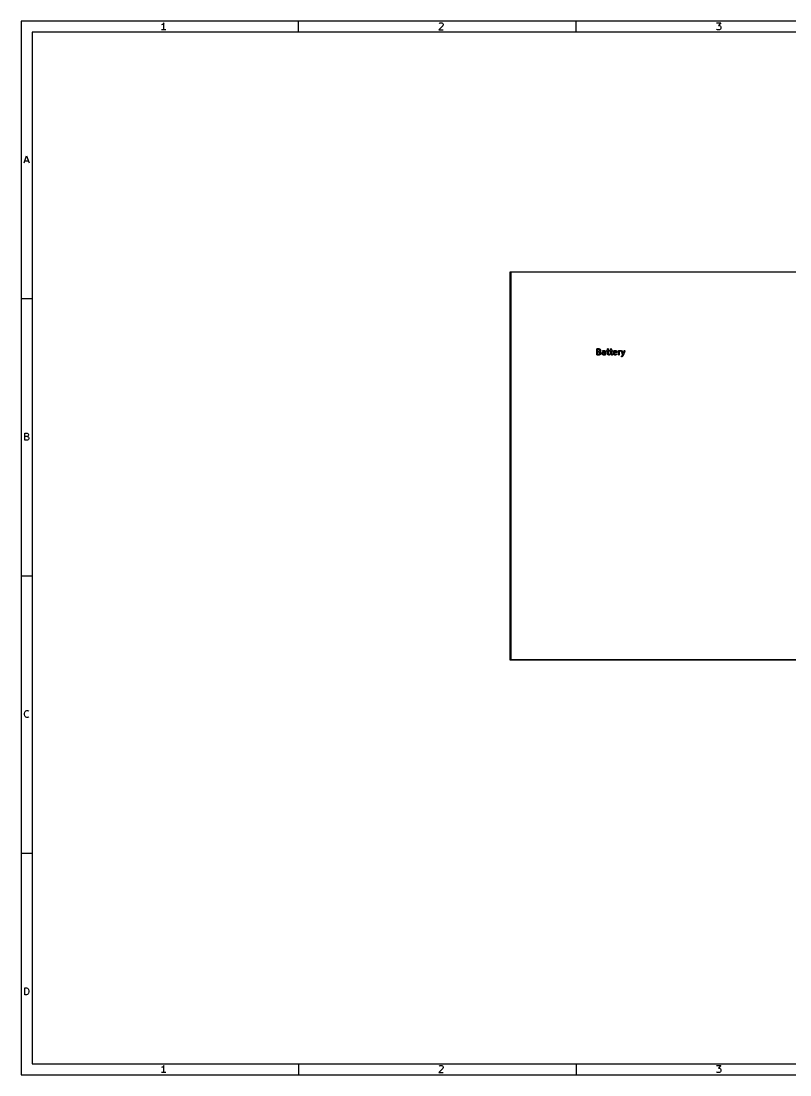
# Model space of a CAD drawing. Extents: x 10 to 287, y -200 to -10.
# Drawn here: x 10 to 148.5, y -200 to -10 of the extents above; entities that cross this region are included whole.
import ezdxf

# ---------------------------------------------------------------- set-up
doc = ezdxf.new("R2010")
doc.units = 0
doc.layers.add('BLACK', color=7, linetype='CONTINUOUS')

msp = doc.modelspace()

# ---------------------------------------------------------------- linework, layer by layer
at = {"layer": 'BLACK', "linetype": 'CONTINUOUS'}
for p, q in [((10, -10), (10, -200.007)), ((287.002, -10), (10, -10)), ((35.4464, -10.5976), (35.3226, -10.6595)), ((35.5702, -10.4738), (35.4464, -10.5976)), ((35.694, -10.2881), (35.5702, -10.4738)), ((35.694, -11.5881), (35.694, -10.2881)), ((60, -12), (60, -10)), ((86.0036, -10.8452), (85.2607, -11.5881)), ((85.3226, -10.4119), (85.3845, -10.35)), ((85.3845, -10.35), (85.5083, -10.2881)), ((85.5083, -10.2881), (85.8179, -10.2881)), ((85.8179, -10.2881), (85.9417, -10.35)), ((85.9417, -10.35), (86.0036, -10.4119)), ((86.0036, -10.4119), (86.0655, -10.5357)), ((86.0655, -10.6595), (86.0036, -10.8452)), ((86.0655, -10.5357), (86.0655, -10.6595)), ((110, -12), (110, -10)), ((135.261, -10.2881), (136.065, -10.2881)), ((136.065, -10.2881), (135.632, -10.7833)), ((135.632, -10.7833), (135.818, -10.7833)), ((135.818, -10.7833), (135.942, -10.8452)), ((135.942, -10.8452), (136.004, -10.9071)), ((136.004, -10.9071), (136.065, -11.031)), ((136.065, -11.3405), (136.004, -11.4643)), ((136.065, -11.031), (136.065, -11.3405)), ((12, -12), (12, -198.007)), ((285.002, -12), (12, -12)), ((36.0655, -11.5881), (35.3226, -11.5881)), ((85.2607, -11.5881), (86.0655, -11.5881)), ((135.323, -11.5262), (135.261, -11.4643)), ((135.446, -11.5881), (135.323, -11.5262)), ((135.818, -11.5881), (135.446, -11.5881)), ((135.942, -11.5262), (135.818, -11.5881)), ((136.004, -11.4643), (135.942, -11.5262)), ((10.5667, -35.5881), (11, -34.2881)), ((10.6905, -35.2167), (11.3095, -35.2167)), ((11, -34.2881), (11.4333, -35.5881)), ((98.105, -55.235), (98.1196, -55.1996)), ((98.105, -125.185), (98.105, -55.235)), ((98.1196, -55.1996), (98.155, -55.185)), ((98.155, -55.185), (177.79, -55.185)), ((98.205, -55.285), (98.205, -125.135)), ((177.74, -55.285), (98.205, -55.285)), ((10, -60), (12, -60)), ((113.71, -69.1324), (113.712, -69.1226)), ((113.71, -70.1324), (113.71, -69.1324)), ((113.717, -70.1507), (113.71, -70.1324)), ((113.711, -69.1194), (113.713, -69.1165)), ((113.712, -69.1226), (113.711, -69.1194)), ((113.713, -69.1165), (113.715, -69.1067)), ((113.715, -69.1067), (113.727, -69.0918)), ((113.72, -70.1699), (113.717, -70.1507)), ((113.725, -70.1742), (113.72, -70.1699)), ((113.728, -70.1806), (113.725, -70.1742)), ((113.727, -69.0918), (113.737, -69.0749)), ((113.745, -70.1903), (113.728, -70.1806)), ((113.737, -69.0749), (113.743, -69.0726)), ((113.743, -69.0726), (113.748, -69.0674)), ((113.76, -70.2029), (113.745, -70.1903)), ((113.748, -69.0674), (113.767, -69.064)), ((113.769, -70.2046), (113.76, -70.2029)), ((113.767, -69.064), (113.785, -69.0574)), ((113.772, -70.2062), (113.769, -70.2046)), ((113.775, -70.2057), (113.772, -70.2062)), ((113.785, -70.2074), (113.775, -70.2057)), ((113.785, -69.0574), (114.119, -69.0574)), ((114.166, -70.2074), (113.785, -70.2074)), ((113.86, -69.2074), (113.86, -69.5336)), ((114.101, -69.2074), (113.86, -69.2074)), ((113.86, -69.5336), (114.101, -69.5336)), ((113.86, -69.6836), (113.86, -70.0574)), ((114.106, -69.6836), (113.86, -69.6836)), ((113.86, -70.0574), (114.148, -70.0574)), ((114.169, -69.2416), (114.101, -69.2074)), ((114.101, -69.5336), (114.169, -69.4993)), ((114.221, -69.7217), (114.106, -69.6836)), ((114.119, -69.0574), (114.144, -69.0619)), ((114.144, -69.0619), (114.148, -69.0648)), ((114.148, -69.0648), (114.152, -69.0653)), ((114.148, -70.0574), (114.217, -70.0231)), ((114.152, -69.0653), (114.247, -69.1129)), ((114.17, -70.2058), (114.166, -70.2074)), ((114.2, -69.272), (114.169, -69.2416)), ((114.169, -69.4993), (114.2, -69.4689)), ((114.175, -70.2069), (114.17, -70.2058)), ((114.2, -70.1995), (114.175, -70.2069)), ((114.234, -69.3406), (114.2, -69.272)), ((114.2, -69.4689), (114.234, -69.4004)), ((114.295, -70.1518), (114.2, -70.1995)), ((114.217, -70.0231), (114.247, -69.9927)), ((114.247, -69.7482), (114.221, -69.7217)), ((114.234, -69.4004), (114.234, -69.3406)), ((114.247, -69.1129), (114.265, -69.1263)), ((114.282, -69.8168), (114.247, -69.7482)), ((114.247, -69.9927), (114.282, -69.9242)), ((114.265, -69.1263), (114.267, -69.127)), ((114.267, -69.127), (114.314, -69.1746)), ((114.282, -69.9242), (114.282, -69.8168)), ((114.314, -69.5664), (114.292, -69.5888)), ((114.292, -69.5888), (114.308, -69.5974)), ((114.296, -70.1507), (114.295, -70.1518)), ((114.314, -70.1378), (114.296, -70.1507)), ((114.308, -69.5974), (114.31, -69.6013)), ((114.31, -69.6013), (114.314, -69.6032)), ((114.314, -69.1746), (114.327, -69.193)), ((114.315, -69.5649), (114.314, -69.5664)), ((114.314, -69.6032), (114.362, -69.6508)), ((114.362, -70.0902), (114.314, -70.1378)), ((114.329, -69.5469), (114.315, -69.5649)), ((114.327, -69.193), (114.329, -69.1941)), ((114.329, -69.1941), (114.376, -69.2893)), ((114.376, -69.4516), (114.329, -69.5469)), ((114.362, -69.6508), (114.375, -69.6691)), ((114.363, -70.0887), (114.362, -70.0902)), ((114.376, -70.0707), (114.363, -70.0887)), ((114.375, -69.6691), (114.376, -69.6703)), ((114.376, -69.2893), (114.384, -69.3143)), ((114.377, -69.4472), (114.376, -69.4516)), ((114.376, -69.6703), (114.424, -69.7655)), ((114.424, -69.9754), (114.376, -70.0707)), ((114.38, -69.4437), (114.377, -69.4472)), ((114.384, -69.4181), (114.38, -69.4437)), ((114.384, -69.3143), (114.383, -69.3186)), ((114.383, -69.3186), (114.384, -69.3229)), ((114.384, -69.3229), (114.384, -69.4181)), ((114.424, -69.7655), (114.431, -69.7905)), ((114.427, -69.9676), (114.424, -69.971)), ((114.424, -69.971), (114.424, -69.9754)), ((114.432, -69.9419), (114.427, -69.9676)), ((114.431, -69.7905), (114.43, -69.7948)), ((114.43, -69.7948), (114.432, -69.799)), ((114.432, -69.799), (114.432, -69.9419)), ((114.663, -69.8943), (114.667, -69.8686)), ((114.663, -69.9895), (114.663, -69.8943)), ((114.664, -69.9937), (114.663, -69.9895)), ((114.663, -69.9981), (114.664, -69.9937)), ((114.671, -70.0231), (114.663, -69.9981)), ((114.667, -69.8686), (114.67, -69.8652)), ((114.67, -69.8652), (114.671, -69.8607)), ((114.671, -69.8607), (114.718, -69.7655)), ((114.718, -70.1183), (114.671, -70.0231)), ((114.713, -69.5347), (114.716, -69.4835)), ((114.744, -69.5759), (114.713, -69.5347)), ((114.716, -69.4835), (114.752, -69.4463)), ((114.718, -69.7655), (114.734, -69.7446)), ((114.726, -70.126), (114.718, -70.1183)), ((114.731, -70.1363), (114.726, -70.126)), ((114.752, -70.1518), (114.731, -70.1363)), ((114.734, -69.7446), (114.744, -69.7401)), ((114.794, -69.5878), (114.744, -69.5759)), ((114.744, -69.7401), (114.752, -69.732)), ((114.752, -69.4463), (114.847, -69.3986)), ((114.752, -69.732), (114.847, -69.6843)), ((114.847, -70.1995), (114.752, -70.1518)), ((114.819, -69.5804), (114.794, -69.5878)), ((114.841, -69.8549), (114.813, -69.912)), ((114.813, -69.912), (114.813, -69.9718)), ((114.813, -69.9718), (114.841, -70.0289)), ((114.898, -69.5407), (114.819, -69.5804)), ((114.898, -69.8264), (114.841, -69.8549)), ((114.841, -70.0289), (114.898, -70.0574)), ((114.847, -69.3986), (114.872, -69.3912)), ((114.847, -69.6843), (114.872, -69.6769)), ((114.851, -70.2), (114.847, -70.1995)), ((114.855, -70.2029), (114.851, -70.2)), ((114.88, -70.2074), (114.855, -70.2029)), ((114.872, -69.3912), (114.876, -69.3922)), ((114.872, -69.6769), (114.876, -69.678)), ((114.876, -69.3922), (114.88, -69.3907)), ((114.876, -69.678), (114.88, -69.6764)), ((114.88, -69.3907), (115.071, -69.3907)), ((114.88, -69.6764), (115.101, -69.6764)), ((115.119, -70.2074), (114.88, -70.2074)), ((115.053, -69.5407), (114.898, -69.5407)), ((115.119, -69.8264), (114.898, -69.8264)), ((114.898, -70.0574), (115.101, -70.0574)), ((115.11, -69.5692), (115.053, -69.5407)), ((115.071, -69.3907), (115.097, -69.3952)), ((115.097, -69.3952), (115.1, -69.3981)), ((115.1, -69.3981), (115.104, -69.3986)), ((115.101, -69.6764), (115.139, -69.6575)), ((115.101, -70.0574), (115.139, -70.0384)), ((115.104, -69.3986), (115.2, -69.4463)), ((115.139, -69.6263), (115.11, -69.5692)), ((115.123, -69.8249), (115.119, -69.8264)), ((115.123, -70.2058), (115.119, -70.2074)), ((115.127, -69.8259), (115.123, -69.8249)), ((115.127, -70.2069), (115.123, -70.2058)), ((115.139, -69.8225), (115.127, -69.8259)), ((115.152, -70.1995), (115.127, -70.2069)), ((115.139, -69.6575), (115.139, -69.6263)), ((115.139, -70.0384), (115.139, -69.8225)), ((115.172, -70.1896), (115.152, -70.1995)), ((115.201, -70.2062), (115.172, -70.1896)), ((115.2, -69.4463), (115.221, -69.4618)), ((115.251, -70.1973), (115.201, -70.2062)), ((115.221, -69.4618), (115.225, -69.4721)), ((115.225, -69.4721), (115.233, -69.4798)), ((115.233, -69.4798), (115.281, -69.575)), ((115.284, -70.158), (115.251, -70.1973)), ((115.281, -69.575), (115.288, -69.6)), ((115.289, -70.1324), (115.284, -70.158)), ((115.288, -69.6), (115.287, -69.6044)), ((115.287, -69.6044), (115.289, -69.6086)), ((115.289, -69.6086), (115.289, -70.1324)), ((115.473, -69.4527), (115.499, -69.4083)), ((115.482, -69.5032), (115.473, -69.4527)), ((115.521, -69.5362), (115.482, -69.5032)), ((115.499, -69.4083), (115.547, -69.3907)), ((115.547, -69.5407), (115.521, -69.5362)), ((115.547, -69.3907), (115.615, -69.3907)), ((115.615, -69.5407), (115.547, -69.5407)), ((115.615, -69.1324), (115.62, -69.1067)), ((115.615, -69.3907), (115.615, -69.1324)), ((115.615, -69.9895), (115.615, -69.5407)), ((115.617, -69.9937), (115.615, -69.9895)), ((115.615, -69.9981), (115.617, -69.9937)), ((115.623, -70.0231), (115.615, -69.9981)), ((115.62, -69.1067), (115.652, -69.0674)), ((115.671, -70.1183), (115.623, -70.0231)), ((115.652, -69.0674), (115.703, -69.0585)), ((115.679, -70.126), (115.671, -70.1183)), ((115.683, -70.1363), (115.679, -70.126)), ((115.704, -70.1518), (115.683, -70.1363)), ((115.703, -69.0585), (115.747, -69.0842)), ((115.799, -70.1995), (115.704, -70.1518)), ((115.747, -69.0842), (115.765, -69.1324)), ((115.765, -69.1324), (115.765, -69.3907)), ((115.765, -69.3907), (115.928, -69.3907)), ((115.928, -69.5407), (115.765, -69.5407)), ((115.765, -69.5407), (115.765, -69.9718)), ((115.765, -69.9718), (115.794, -70.0289)), ((115.794, -70.0289), (115.851, -70.0574)), ((115.804, -70.2), (115.799, -70.1995)), ((115.807, -70.2029), (115.804, -70.2)), ((115.833, -70.2074), (115.807, -70.2029)), ((115.928, -70.2074), (115.833, -70.2074)), ((115.851, -70.0574), (115.928, -70.0574)), ((115.928, -69.3907), (115.954, -69.3952)), ((115.976, -69.5232), (115.928, -69.5407)), ((115.928, -70.0574), (115.954, -70.0619)), ((115.976, -70.1898), (115.928, -70.2074)), ((115.954, -69.3952), (115.993, -69.4282)), ((115.954, -70.0619), (115.993, -70.0949)), ((116.002, -69.4787), (115.976, -69.5232)), ((116.002, -70.1454), (115.976, -70.1898)), ((115.993, -69.4282), (116.002, -69.4787)), ((115.993, -70.0949), (116.002, -70.1454)), ((116.045, -69.4527), (116.07, -69.4083)), ((116.054, -69.5032), (116.045, -69.4527)), ((116.093, -69.5362), (116.054, -69.5032)), ((116.07, -69.4083), (116.119, -69.3907)), ((116.119, -69.5407), (116.093, -69.5362)), ((116.119, -69.3907), (116.186, -69.3907)), ((116.186, -69.5407), (116.119, -69.5407)), ((116.186, -69.1324), (116.191, -69.1067)), ((116.186, -69.3907), (116.186, -69.1324)), ((116.186, -69.9895), (116.186, -69.5407)), ((116.188, -69.9937), (116.186, -69.9895)), ((116.187, -69.9981), (116.188, -69.9937)), ((116.194, -70.0231), (116.187, -69.9981)), ((116.191, -69.1067), (116.224, -69.0674)), ((116.242, -70.1183), (116.194, -70.0231)), ((116.224, -69.0674), (116.274, -69.0585)), ((116.25, -70.126), (116.242, -70.1183)), ((116.255, -70.1363), (116.25, -70.126)), ((116.276, -70.1518), (116.255, -70.1363)), ((116.274, -69.0585), (116.319, -69.0842)), ((116.371, -70.1995), (116.276, -70.1518)), ((116.319, -69.0842), (116.336, -69.1324)), ((116.336, -69.1324), (116.336, -69.3907)), ((116.336, -69.3907), (116.5, -69.3907)), ((116.5, -69.5407), (116.336, -69.5407)), ((116.336, -69.5407), (116.336, -69.9718)), ((116.336, -69.9718), (116.365, -70.0289)), ((116.365, -70.0289), (116.422, -70.0574)), ((116.375, -70.2), (116.371, -70.1995)), ((116.379, -70.2029), (116.375, -70.2)), ((116.404, -70.2074), (116.379, -70.2029)), ((116.5, -70.2074), (116.404, -70.2074)), ((116.422, -70.0574), (116.5, -70.0574)), ((116.5, -69.3907), (116.525, -69.3952)), ((116.548, -69.5232), (116.5, -69.5407)), ((116.5, -70.0574), (116.525, -70.0619)), ((116.548, -70.1898), (116.5, -70.2074)), ((116.525, -69.3952), (116.564, -69.4282)), ((116.525, -70.0619), (116.564, -70.0949)), ((116.573, -69.4787), (116.548, -69.5232)), ((116.573, -70.1454), (116.548, -70.1898)), ((116.564, -69.4282), (116.573, -69.4787)), ((116.564, -70.0949), (116.573, -70.1454)), ((116.71, -69.6086), (116.715, -69.5829)), ((116.71, -69.9895), (116.71, -69.6086)), ((116.712, -69.9937), (116.71, -69.9895)), ((116.711, -69.9981), (116.712, -69.9937)), ((116.718, -70.0231), (116.711, -69.9981)), ((116.715, -69.5829), (116.718, -69.5795)), ((116.718, -69.575), (116.766, -69.4798)), ((116.718, -69.5795), (116.718, -69.575)), ((116.766, -70.1183), (116.718, -70.0231)), ((116.766, -69.4798), (116.781, -69.4589)), ((116.774, -70.126), (116.766, -70.1183)), ((116.778, -70.1363), (116.774, -70.126)), ((116.799, -70.1518), (116.778, -70.1363)), ((116.781, -69.4589), (116.792, -69.4544)), ((116.792, -69.4544), (116.799, -69.4463)), ((116.799, -69.4463), (116.895, -69.3986)), ((116.895, -70.1995), (116.799, -70.1518)), ((116.889, -69.5692), (116.86, -69.6263)), ((116.86, -69.6263), (116.86, -69.7076)), ((116.86, -69.7076), (117.186, -69.6423)), ((117.276, -69.7774), (116.86, -69.8605)), ((116.86, -69.8605), (116.86, -69.9718)), ((116.86, -69.9718), (116.889, -70.0289)), ((116.946, -69.5407), (116.889, -69.5692)), ((116.889, -70.0289), (116.946, -70.0574)), ((116.895, -69.3986), (116.92, -69.3912)), ((116.899, -70.2), (116.895, -70.1995)), ((116.902, -70.2029), (116.899, -70.2)), ((116.928, -70.2074), (116.902, -70.2029)), ((116.92, -69.3912), (116.924, -69.3922)), ((116.924, -69.3922), (116.928, -69.3907)), ((116.928, -69.3907), (117.119, -69.3907)), ((117.119, -70.2074), (116.928, -70.2074)), ((117.101, -69.5407), (116.946, -69.5407)), ((116.946, -70.0574), (117.101, -70.0574)), ((117.158, -69.5692), (117.101, -69.5407)), ((117.101, -70.0574), (117.18, -70.0177)), ((117.119, -69.3907), (117.144, -69.3952)), ((117.123, -70.2058), (117.119, -70.2074)), ((117.127, -70.2069), (117.123, -70.2058)), ((117.152, -70.1995), (117.127, -70.2069)), ((117.144, -69.3952), (117.148, -69.3981)), ((117.148, -69.3981), (117.152, -69.3986)), ((117.152, -69.3986), (117.247, -69.4463)), ((117.247, -70.1518), (117.152, -70.1995)), ((117.186, -69.6263), (117.158, -69.5692)), ((117.18, -70.0177), (117.205, -70.0103)), ((117.186, -69.6423), (117.186, -69.6263)), ((117.205, -70.0103), (117.255, -70.0222)), ((117.247, -69.4463), (117.268, -69.4618)), ((117.283, -70.1146), (117.247, -70.1518)), ((117.255, -70.0222), (117.286, -70.0634)), ((117.268, -69.4618), (117.273, -69.4721)), ((117.273, -69.4721), (117.281, -69.4798)), ((117.287, -69.7709), (117.276, -69.7774)), ((117.281, -69.4798), (117.329, -69.575)), ((117.286, -70.0634), (117.283, -70.1146)), ((117.299, -69.7688), (117.287, -69.7709)), ((117.308, -69.758), (117.299, -69.7688)), ((117.32, -69.7507), (117.308, -69.758)), ((117.324, -69.739), (117.32, -69.7507)), ((117.332, -69.7295), (117.324, -69.739)), ((117.329, -69.575), (117.336, -69.6)), ((117.336, -69.7038), (117.332, -69.7295)), ((117.336, -69.6), (117.335, -69.6044)), ((117.335, -69.6044), (117.336, -69.6086)), ((117.336, -69.6086), (117.336, -69.7038)), ((117.615, -69.4657), (117.62, -69.4401)), ((117.615, -70.1324), (117.615, -69.4657)), ((117.633, -70.1806), (117.615, -70.1324)), ((117.62, -69.4401), (117.652, -69.4008)), ((117.677, -70.2062), (117.633, -70.1806)), ((117.652, -69.4008), (117.703, -69.3919)), ((117.727, -70.1973), (117.677, -70.2062)), ((117.703, -69.3919), (117.747, -69.4175)), ((117.76, -70.158), (117.727, -70.1973)), ((117.747, -69.4175), (117.757, -69.4436)), ((117.757, -69.4436), (117.847, -69.3986)), ((117.765, -70.1324), (117.76, -70.158)), ((117.799, -69.6054), (117.765, -69.6739)), ((117.765, -69.6739), (117.765, -70.1324)), ((117.83, -69.575), (117.799, -69.6054)), ((117.898, -69.5407), (117.83, -69.575)), ((117.847, -69.3986), (117.872, -69.3912)), ((117.872, -69.3912), (117.876, -69.3922)), ((117.876, -69.3922), (117.88, -69.3907)), ((117.88, -69.3907), (117.976, -69.3907)), ((117.976, -69.5407), (117.898, -69.5407)), ((117.976, -69.3907), (118.001, -69.3952)), ((118.024, -69.5232), (117.976, -69.5407)), ((118.001, -69.3952), (118.041, -69.4282)), ((118.05, -69.4787), (118.024, -69.5232)), ((118.041, -69.4282), (118.05, -69.4787)), ((118.139, -69.4653), (118.157, -69.4172)), ((118.143, -69.4909), (118.139, -69.4653)), ((118.372, -70.1309), (118.143, -69.4909)), ((118.157, -69.4172), (118.201, -69.3918)), ((118.201, -69.3918), (118.252, -69.401)), ((118.252, -69.401), (118.284, -69.4405)), ((118.284, -69.4405), (118.452, -69.9094)), ((118.293, -70.3283), (118.372, -70.1309)), ((118.522, -70.1602), (118.426, -70.3983)), ((118.452, -69.9094), (118.619, -69.4405)), ((118.523, -70.1576), (118.522, -70.1593)), ((118.522, -70.1593), (118.522, -70.1602)), ((118.761, -69.4909), (118.523, -70.1576)), ((118.619, -69.4405), (118.632, -69.4179)), ((118.632, -69.4179), (118.677, -69.3919)), ((118.677, -69.3919), (118.727, -69.4005)), ((118.727, -69.4005), (118.76, -69.4396)), ((118.76, -69.4396), (118.761, -69.4909)), ((118.142, -70.4871), (118.145, -70.4359)), ((118.172, -70.5283), (118.142, -70.4871)), ((118.145, -70.4359), (118.18, -70.3986)), ((118.222, -70.5402), (118.172, -70.5283)), ((118.18, -70.3986), (118.265, -70.3565)), ((118.247, -70.5328), (118.222, -70.5402)), ((118.343, -70.4852), (118.247, -70.5328)), ((118.265, -70.3565), (118.293, -70.3283)), ((118.344, -70.484), (118.343, -70.4852)), ((118.362, -70.4711), (118.344, -70.484)), ((118.41, -70.4235), (118.362, -70.4711)), ((118.411, -70.4215), (118.41, -70.4235)), ((118.413, -70.4205), (118.411, -70.4215)), ((118.426, -70.3983), (118.413, -70.4205)), ((10.6595, -85.5881), (10.6595, -84.2881)), ((10.6595, -84.2881), (11.0929, -84.2881)), ((11.0929, -84.9071), (10.6595, -84.9071)), ((11.0929, -84.2881), (11.2167, -84.35)), ((11.2167, -84.8452), (11.0929, -84.9071)), ((11.0929, -84.9071), (11.2786, -84.969)), ((11.2167, -84.35), (11.2786, -84.4119)), ((11.2786, -84.7833), (11.2167, -84.8452)), ((11.2786, -84.4119), (11.3405, -84.5357)), ((11.3405, -84.6595), (11.2786, -84.7833)), ((11.2786, -84.969), (11.3405, -85.031)), ((11.3405, -85.4643), (11.2786, -85.5262)), ((11.3405, -84.5357), (11.3405, -84.6595)), ((11.3405, -85.031), (11.4024, -85.1548)), ((11.4024, -85.3405), (11.3405, -85.4643)), ((11.4024, -85.1548), (11.4024, -85.3405)), ((11.1548, -85.5881), (10.6595, -85.5881)), ((11.2786, -85.5262), (11.1548, -85.5881)), ((10, -110), (12, -110)), ((98.1196, -125.22), (98.105, -125.185)), ((98.155, -125.235), (98.1196, -125.22)), ((177.79, -125.235), (98.155, -125.235)), ((98.205, -125.135), (177.74, -125.135)), ((10.5976, -134.845), (10.6595, -134.598)), ((10.5976, -135.031), (10.5976, -134.845)), ((10.6595, -134.598), (10.7214, -134.474)), ((10.7214, -134.474), (10.8452, -134.35)), ((10.8452, -134.35), (11.031, -134.288)), ((11.031, -134.288), (11.1548, -134.288)), ((11.1548, -134.288), (11.3405, -134.35)), ((11.3405, -134.35), (11.4024, -134.412)), ((10.6595, -135.279), (10.5976, -135.031)), ((10.7214, -135.402), (10.6595, -135.279)), ((10.8452, -135.526), (10.7214, -135.402)), ((11.031, -135.588), (10.8452, -135.526)), ((11.1548, -135.588), (11.031, -135.588)), ((11.3405, -135.526), (11.1548, -135.588)), ((11.4024, -135.464), (11.3405, -135.526)), ((10, -160), (12, -160)), ((10.6595, -185.588), (10.6595, -184.288)), ((10.6595, -184.288), (10.969, -184.288)), ((10.969, -184.288), (11.1548, -184.35)), ((10.969, -185.588), (10.6595, -185.588)), ((11.1548, -185.526), (10.969, -185.588)), ((11.1548, -184.35), (11.2786, -184.474)), ((11.2786, -185.402), (11.1548, -185.526)), ((11.2786, -184.474), (11.3405, -184.598)), ((11.3405, -185.279), (11.2786, -185.402)), ((11.3405, -184.598), (11.4024, -184.845)), ((11.4024, -185.031), (11.3405, -185.279)), ((11.4024, -184.845), (11.4024, -185.031)), ((12, -198.007), (285.002, -198.007)), ((35.4464, -198.605), (35.3226, -198.667)), ((35.5702, -198.481), (35.4464, -198.605)), ((35.694, -198.295), (35.5702, -198.481)), ((35.694, -199.595), (35.694, -198.295)), ((60, -198.007), (60, -200.007)), ((86.0036, -198.852), (85.2607, -199.595)), ((85.3226, -198.419), (85.3845, -198.357)), ((85.3845, -198.357), (85.5083, -198.295)), ((85.5083, -198.295), (85.8179, -198.295)), ((85.8179, -198.295), (85.9417, -198.357)), ((85.9417, -198.357), (86.0036, -198.419)), ((86.0036, -198.419), (86.0655, -198.543)), ((86.0655, -198.667), (86.0036, -198.852)), ((86.0655, -198.543), (86.0655, -198.667)), ((110, -198.007), (110, -200.007)), ((135.261, -198.295), (136.065, -198.295)), ((135.323, -199.533), (135.261, -199.471)), ((136.065, -198.295), (135.632, -198.791)), ((135.632, -198.791), (135.818, -198.791)), ((135.818, -198.791), (135.942, -198.852)), ((135.942, -198.852), (136.004, -198.914)), ((136.004, -199.471), (135.942, -199.533)), ((136.004, -198.914), (136.065, -199.038)), ((136.065, -199.348), (136.004, -199.471)), ((136.065, -199.038), (136.065, -199.348)), ((10, -200.007), (287.002, -200.007)), ((36.0655, -199.595), (35.3226, -199.595)), ((85.2607, -199.595), (86.0655, -199.595)), ((135.446, -199.595), (135.323, -199.533)), ((135.818, -199.595), (135.446, -199.595)), ((135.942, -199.533), (135.818, -199.595))]:
    msp.add_line(p, q, dxfattribs=at)

doc.saveas('drawing.dxf')
